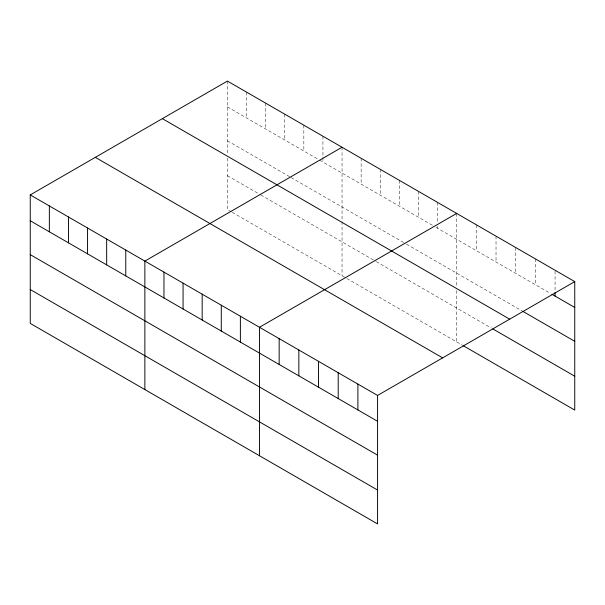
<?xml version="1.0" encoding="UTF-8"?>
<svg xmlns="http://www.w3.org/2000/svg" width="605" height="605" viewBox="0 0 605 605"><rect width="100%" height="100%" fill="white"/><g stroke="black" fill="none" stroke-linecap="round" stroke-linejoin="round"><path stroke-width="0.45" stroke-dasharray="3.02 2.27" d="M227.427 81.078L227.427 154.57M227.427 106.926L318.964 159.773M319.758 160.234L432.779 225.491M435.963 227.329L550.346 293.365M227.427 140.799L290.309 177.099M291.103 177.56L405.721 243.732M406.515 244.193L522.002 310.872M227.427 175.692L260.059 194.53M260.853 194.991L375.471 261.163M376.272 261.625L491.298 328.039M231.405 211.856L227.427 209.557L227.427 158.245M232.199 212.31L346.022 278.028M346.816 278.489L462.167 345.084M555.065 271.169L555.065 291.474M535.387 258.88L535.387 284.728M515.702 247.513L515.702 273.369M496.024 236.154L496.024 262.003M476.339 224.788L476.339 250.636M456.662 213.429L456.662 286.914M456.662 290.589L456.662 341.901M437.559 202.395L437.559 222.708M437.559 226.399L437.559 228.244M418.456 191.369L418.456 217.218M399.353 180.343L399.353 206.192M380.25 169.309L380.25 195.158M361.147 158.283L361.147 184.132M342.044 147.257L342.044 220.742M342.044 221.664L342.044 275.729M322.941 136.223L322.941 156.536M322.941 157.459L322.941 162.072M303.839 125.197L303.839 151.046M284.736 114.163L284.736 140.02M265.633 103.137L265.633 128.986M246.53 92.111L246.53 117.96"/><path stroke-width="0.91" d="M30.25 194.916L377.573 395.443L377.573 523.922L30.25 323.395L30.25 194.916L227.427 81.078L574.75 281.605L574.75 410.084L462.961 345.538M342.044 147.257L144.867 261.095L144.867 389.567M456.662 213.429L259.484 327.267L259.484 455.739M377.573 395.443L574.75 281.605M551.919 294.272L574.75 307.453M522.788 311.325L574.75 341.318M162.359 118.648L509.682 319.175M492.871 328.946L574.75 376.212M95.318 157.353L442.641 357.88M30.25 220.764L377.573 421.292M30.25 254.637L377.573 455.157M30.25 289.53L377.573 490.05M555.065 292.397L555.065 296.095M357.895 384.084L357.895 409.933M338.21 372.718L338.21 398.566M318.525 361.351L318.525 387.208M298.847 349.993L298.847 375.841M279.162 338.626L279.162 364.475M240.382 316.233L240.382 342.09M221.279 305.207L221.279 331.056M202.176 294.181L202.176 320.03M183.073 283.148L183.073 308.996M163.97 272.121L163.97 297.97M125.764 250.062L125.764 275.91M106.661 239.035L106.661 264.884M87.559 228.002L87.559 253.858M68.456 216.976L68.456 242.824M49.353 205.95L49.353 231.798"/></g></svg>
